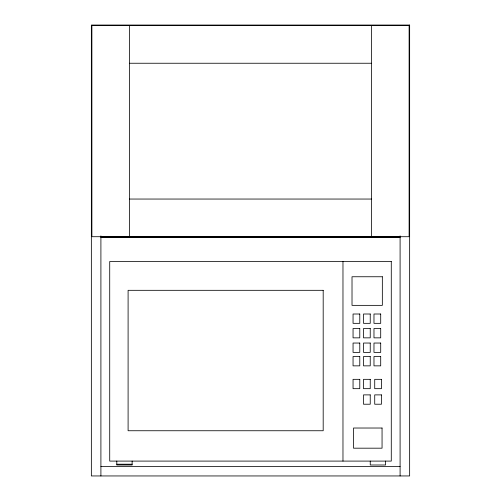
<?xml version="1.0" encoding="UTF-8"?>
<svg xmlns="http://www.w3.org/2000/svg" width="501" height="501" viewBox="0 0 501 501"><rect width="100%" height="100%" fill="white"/><g stroke="black" fill="none" stroke-linecap="round" stroke-linejoin="round"><path stroke-width="0.75" d="M129.552 63.245L371.448 63.245M129.552 199.047L371.448 199.047M100.908 236.841L400.092 236.841M100.908 237.374L400.092 237.374M116.796 464.208L132.132 464.208M100.908 466.4L400.092 466.4M400.092 235.871L400.092 475.95M385.576 461.095L385.576 464.997L370.245 464.997L370.245 461.095M371.448 25.582L371.448 236.71M342.972 261.503L342.972 461.095M132.132 461.095L132.132 464.997L116.796 464.997L116.796 461.095M129.552 25.582L129.552 236.71M100.908 235.871L100.908 475.95M409.643 25.05L91.357 25.05L91.357 475.95L409.643 475.95L409.643 25.05M409.11 25.582L91.89 25.582L91.89 236.71L409.11 236.71L409.11 25.582M391.281 261.503L109.719 261.503L109.719 461.095L391.281 461.095L391.281 261.503M382.338 276.752L352.015 276.752L352.015 305.36L382.338 305.36L382.338 276.752M323.189 290.317L128.099 290.317L128.099 430.747L323.189 430.747L323.189 290.317M359.781 314.008L353.055 314.008L353.055 323.339L359.781 323.339L359.781 314.008M370.239 314.008L363.513 314.008L363.513 323.339L370.239 323.339L370.239 314.008M380.704 314.008L373.978 314.008L373.978 323.339L380.704 323.339L380.704 314.008M359.781 328.524L353.055 328.524L353.055 337.856L359.781 337.856L359.781 328.524M370.239 328.524L363.513 328.524L363.513 337.856L370.239 337.856L370.239 328.524M380.704 328.524L373.978 328.524L373.978 337.856L380.704 337.856L380.704 328.524M359.781 343.041L353.055 343.041L353.055 352.372L359.781 352.372L359.781 343.041M370.239 343.041L363.513 343.041L363.513 352.372L370.239 352.372L370.239 343.041M380.704 343.041L373.978 343.041L373.978 352.372L380.704 352.372L380.704 343.041M359.781 356.524L353.055 356.524L353.055 365.855L359.781 365.855L359.781 356.524M370.239 356.524L363.513 356.524L363.513 365.855L370.239 365.855L370.239 356.524M380.704 356.524L373.978 356.524L373.978 365.855L380.704 365.855L380.704 356.524M359.781 379.332L353.055 379.332L353.055 388.67L359.781 388.67L359.781 379.332M370.239 379.332L363.513 379.332L363.513 388.67L370.239 388.67L370.239 379.332M381.449 379.332L374.723 379.332L374.723 388.67L381.449 388.67L381.449 379.332M370.239 394.888L363.513 394.888L363.513 404.219L370.239 404.219L370.239 394.888M381.449 394.888L374.723 394.888L374.723 404.219L381.449 404.219L381.449 394.888M382.056 428.023L353.518 428.023L353.518 448.182L382.056 448.182L382.056 428.023"/></g></svg>
